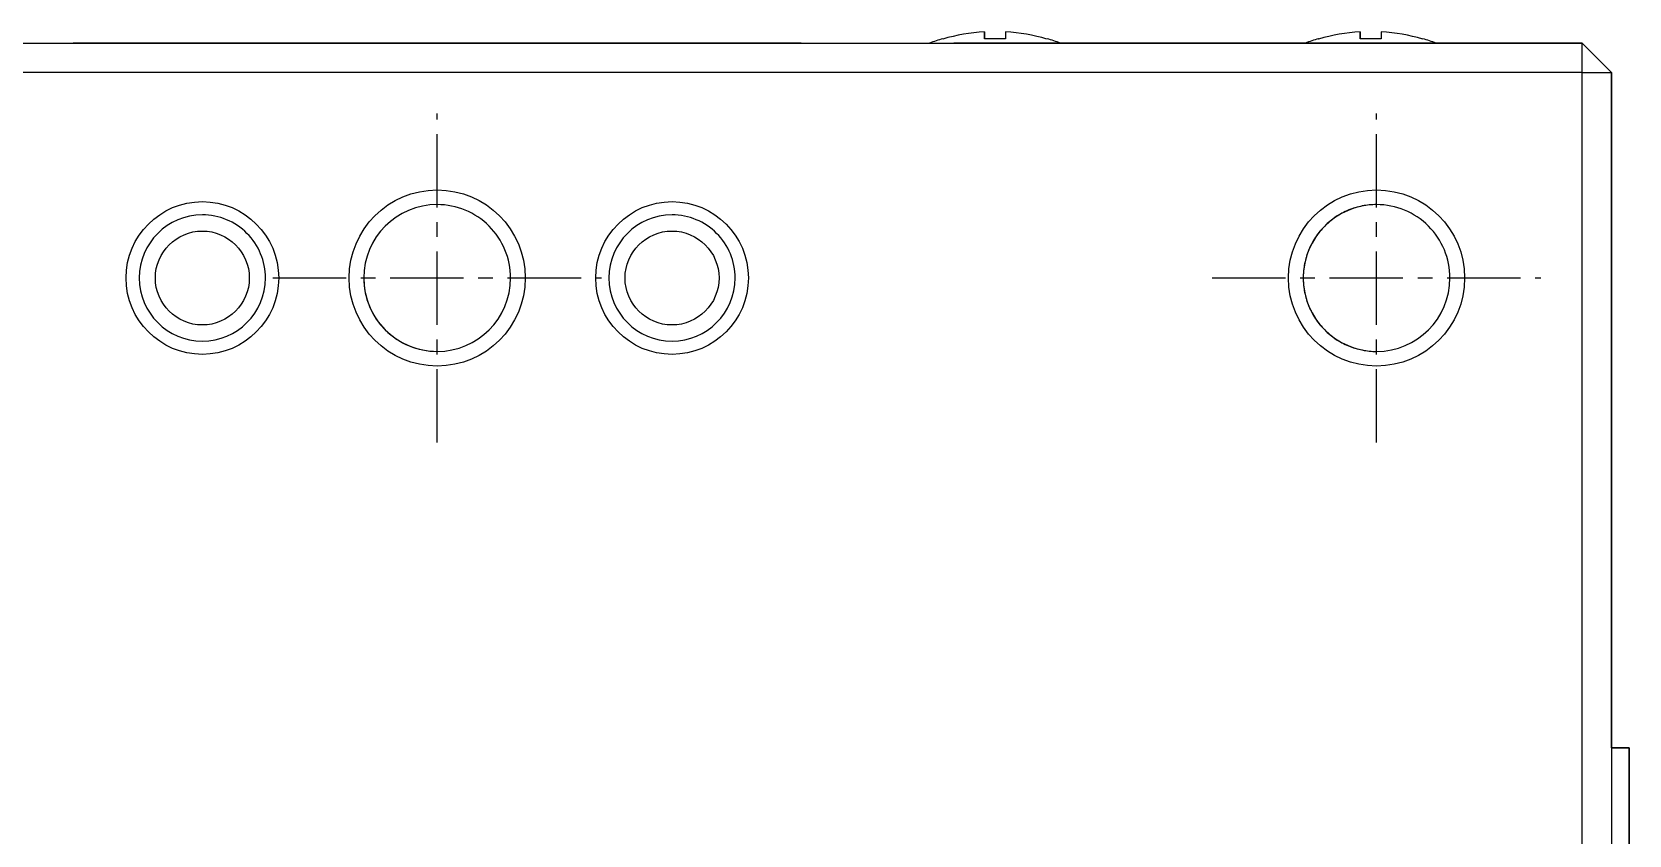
# Model space of a CAD drawing. Extents: x 93 to 296, y 41 to 278.
# Drawn here: x 126.63 to 153.83, y 149.36 to 163.04 of the extents above; entities that cross this region are included whole.
import ezdxf

# ---------------------------------------------------------------- set-up
doc = ezdxf.new("R2010")
doc.units = 0
doc.linetypes.add('CENTER', pattern=[2, 1.25, -0.25, 0.25, -0.25])
doc.layers.get('0').update_dxf_attribs({"linetype": 'CONTINUOUS'})
doc.layers.add('CENTER', color=1, linetype='CENTER')

msp = doc.modelspace()

# ---------------------------------------------------------------- linework, layer by layer
at = {"color": 7, "linetype": 'CONTINUOUS'}
for p, q in [((142.848, 163.039), (142.848, 162.919)), ((142.848, 162.919), (142.848, 163.039)), ((142.848, 163.039), (142.848, 162.919)), ((143.208, 163.039), (143.208, 162.919)), ((149.248, 163.039), (149.248, 162.919)), ((149.248, 162.919), (149.248, 163.039)), ((149.248, 163.039), (149.248, 162.919)), ((149.608, 163.039), (149.608, 162.919)), ((114.028, 162.849), (153.028, 162.849)), ((139.728, 162.849), (127.328, 162.849)), ((142.142, 162.919), (142.14, 162.923)), ((142.14, 162.923), (142.142, 162.919)), ((146.728, 162.849), (142.328, 162.849)), ((143.917, 162.923), (143.915, 162.919)), ((149.428, 162.849), (146.728, 162.849)), ((148.542, 162.919), (148.54, 162.923)), ((148.54, 162.923), (148.542, 162.919)), ((152.178, 162.849), (149.428, 162.849)), ((150.317, 162.923), (150.315, 162.919)), ((152.59, 162.849), (152.178, 162.849)), ((153.028, 162.849), (152.59, 162.849)), ((153.028, 162.849), (153.278, 162.599)), ((153.028, 162.849), (153.528, 162.349)), ((153.528, 162.349), (153.028, 162.849)), ((153.028, 162.349), (153.028, 162.849)), ((153.028, 162.849), (153.028, 162.849)), ((153.278, 162.599), (153.528, 162.349)), ((153.028, 162.349), (114.028, 162.349)), ((153.028, 123.349), (153.028, 162.349)), ((153.028, 162.349), (153.528, 162.349)), ((153.528, 162.349), (153.528, 123.349)), ((153.528, 150.849), (153.528, 162.349)), ((153.528, 150.849), (153.528, 162.349)), ((153.528, 162.349), (153.528, 162.349)), ((153.528, 161.849), (153.529, 161.849)), ((153.529, 161.05), (153.529, 161.849)), ((153.529, 150.849), (153.529, 161.05)), ((153.528, 157.599), (153.528, 160.099)), ((153.528, 160.099), (153.528, 157.599)), ((153.528, 152.774), (153.528, 154.924)), ((153.528, 154.924), (153.528, 152.774)), ((153.528, 150.849), (153.528, 150.849)), ((153.828, 150.849), (153.528, 150.849)), ((153.528, 150.849), (153.828, 150.849)), ((153.828, 148.849), (153.828, 150.849)), ((153.828, 150.849), (153.828, 148.849)), ((153.828, 150.849), (153.828, 150.849))]:
    msp.add_line(p, q, dxfattribs=at)
for points in [[(143.208, 162.919, 0), (143.205, 162.919, 0), (143.203, 162.919, 0), (143.2, 162.919, 0), (143.197, 162.919, 0), (143.194, 162.919, 0), (143.191, 162.919, 0), (143.189, 162.919, 0), (143.186, 162.92, 0), (143.183, 162.92, 0), (143.18, 162.92, 0), (143.177, 162.92, 0), (143.175, 162.92, 0), (143.172, 162.92, 0), (143.169, 162.92, 0), (143.166, 162.92, 0), (143.163, 162.921, 0), (143.16, 162.921, 0), (143.158, 162.921, 0), (143.155, 162.921, 0), (143.152, 162.921, 0), (143.149, 162.921, 0), (143.146, 162.921, 0), (143.144, 162.921, 0), (143.141, 162.921, 0), (143.138, 162.921, 0), (143.135, 162.921, 0), (143.132, 162.922, 0), (143.13, 162.922, 0), (143.127, 162.922, 0), (143.124, 162.922, 0), (143.121, 162.922, 0), (143.118, 162.922, 0), (143.116, 162.922, 0), (143.113, 162.922, 0), (143.11, 162.922, 0), (143.107, 162.922, 0), (143.104, 162.922, 0), (143.101, 162.922, 0), (143.099, 162.922, 0), (143.096, 162.922, 0), (143.093, 162.923, 0), (143.09, 162.923, 0), (143.087, 162.923, 0), (143.085, 162.923, 0), (143.082, 162.923, 0), (143.079, 162.923, 0), (143.076, 162.923, 0), (143.073, 162.923, 0), (143.07, 162.923, 0), (143.068, 162.923, 0), (143.065, 162.923, 0), (143.062, 162.923, 0), (143.059, 162.923, 0), (143.056, 162.923, 0), (143.054, 162.923, 0), (143.051, 162.923, 0), (143.048, 162.923, 0), (143.045, 162.923, 0), (143.042, 162.923, 0), (143.04, 162.923, 0), (143.037, 162.923, 0), (143.034, 162.923, 0), (143.031, 162.923, 0), (143.028, 162.923, 0), (143.025, 162.923, 0), (143.023, 162.923, 0), (143.02, 162.923, 0), (143.017, 162.923, 0), (143.014, 162.923, 0), (143.011, 162.923, 0), (143.009, 162.923, 0), (143.006, 162.923, 0), (143.003, 162.923, 0), (143, 162.923, 0), (142.997, 162.923, 0), (142.995, 162.923, 0), (142.992, 162.923, 0), (142.989, 162.923, 0), (142.986, 162.923, 0), (142.983, 162.923, 0), (142.98, 162.923, 0), (142.978, 162.923, 0), (142.975, 162.923, 0), (142.972, 162.923, 0), (142.969, 162.923, 0), (142.966, 162.923, 0), (142.964, 162.923, 0), (142.961, 162.922, 0), (142.958, 162.922, 0), (142.955, 162.922, 0), (142.952, 162.922, 0), (142.949, 162.922, 0), (142.947, 162.922, 0), (142.944, 162.922, 0), (142.941, 162.922, 0), (142.938, 162.922, 0), (142.935, 162.922, 0), (142.933, 162.922, 0), (142.93, 162.922, 0), (142.927, 162.922, 0), (142.924, 162.922, 0), (142.921, 162.921, 0), (142.919, 162.921, 0), (142.916, 162.921, 0), (142.913, 162.921, 0), (142.91, 162.921, 0), (142.907, 162.921, 0), (142.904, 162.921, 0), (142.902, 162.921, 0), (142.899, 162.921, 0), (142.896, 162.921, 0), (142.893, 162.921, 0), (142.89, 162.92, 0), (142.888, 162.92, 0), (142.885, 162.92, 0), (142.882, 162.92, 0), (142.879, 162.92, 0), (142.876, 162.92, 0), (142.874, 162.92, 0), (142.871, 162.92, 0), (142.868, 162.919, 0), (142.865, 162.919, 0), (142.862, 162.919, 0), (142.86, 162.919, 0), (142.857, 162.919, 0), (142.854, 162.919, 0), (142.851, 162.919, 0), (142.848, 162.919, 0)], [(149.608, 162.919, 0), (149.605, 162.919, 0), (149.603, 162.919, 0), (149.6, 162.919, 0), (149.597, 162.919, 0), (149.594, 162.919, 0), (149.591, 162.919, 0), (149.589, 162.919, 0), (149.586, 162.92, 0), (149.583, 162.92, 0), (149.58, 162.92, 0), (149.577, 162.92, 0), (149.575, 162.92, 0), (149.572, 162.92, 0), (149.569, 162.92, 0), (149.566, 162.92, 0), (149.563, 162.921, 0), (149.56, 162.921, 0), (149.558, 162.921, 0), (149.555, 162.921, 0), (149.552, 162.921, 0), (149.549, 162.921, 0), (149.546, 162.921, 0), (149.544, 162.921, 0), (149.541, 162.921, 0), (149.538, 162.921, 0), (149.535, 162.921, 0), (149.532, 162.922, 0), (149.53, 162.922, 0), (149.527, 162.922, 0), (149.524, 162.922, 0), (149.521, 162.922, 0), (149.518, 162.922, 0), (149.516, 162.922, 0), (149.513, 162.922, 0), (149.51, 162.922, 0), (149.507, 162.922, 0), (149.504, 162.922, 0), (149.501, 162.922, 0), (149.499, 162.922, 0), (149.496, 162.922, 0), (149.493, 162.923, 0), (149.49, 162.923, 0), (149.487, 162.923, 0), (149.485, 162.923, 0), (149.482, 162.923, 0), (149.479, 162.923, 0), (149.476, 162.923, 0), (149.473, 162.923, 0), (149.47, 162.923, 0), (149.468, 162.923, 0), (149.465, 162.923, 0), (149.462, 162.923, 0), (149.459, 162.923, 0), (149.456, 162.923, 0), (149.454, 162.923, 0), (149.451, 162.923, 0), (149.448, 162.923, 0), (149.445, 162.923, 0), (149.442, 162.923, 0), (149.44, 162.923, 0), (149.437, 162.923, 0), (149.434, 162.923, 0), (149.431, 162.923, 0), (149.428, 162.923, 0), (149.425, 162.923, 0), (149.423, 162.923, 0), (149.42, 162.923, 0), (149.417, 162.923, 0), (149.414, 162.923, 0), (149.411, 162.923, 0), (149.409, 162.923, 0), (149.406, 162.923, 0), (149.403, 162.923, 0), (149.4, 162.923, 0), (149.397, 162.923, 0), (149.395, 162.923, 0), (149.392, 162.923, 0), (149.389, 162.923, 0), (149.386, 162.923, 0), (149.383, 162.923, 0), (149.38, 162.923, 0), (149.378, 162.923, 0), (149.375, 162.923, 0), (149.372, 162.923, 0), (149.369, 162.923, 0), (149.366, 162.923, 0), (149.364, 162.923, 0), (149.361, 162.922, 0), (149.358, 162.922, 0), (149.355, 162.922, 0), (149.352, 162.922, 0), (149.349, 162.922, 0), (149.347, 162.922, 0), (149.344, 162.922, 0), (149.341, 162.922, 0), (149.338, 162.922, 0), (149.335, 162.922, 0), (149.333, 162.922, 0), (149.33, 162.922, 0), (149.327, 162.922, 0), (149.324, 162.922, 0), (149.321, 162.921, 0), (149.319, 162.921, 0), (149.316, 162.921, 0), (149.313, 162.921, 0), (149.31, 162.921, 0), (149.307, 162.921, 0), (149.304, 162.921, 0), (149.302, 162.921, 0), (149.299, 162.921, 0), (149.296, 162.921, 0), (149.293, 162.921, 0), (149.29, 162.92, 0), (149.288, 162.92, 0), (149.285, 162.92, 0), (149.282, 162.92, 0), (149.279, 162.92, 0), (149.276, 162.92, 0), (149.274, 162.92, 0), (149.271, 162.92, 0), (149.268, 162.919, 0), (149.265, 162.919, 0), (149.262, 162.919, 0), (149.26, 162.919, 0), (149.257, 162.919, 0), (149.254, 162.919, 0), (149.251, 162.919, 0), (149.248, 162.919, 0)], [(149.528, 160.099, 0), (149.498, 160.099, 0), (149.467, 160.097, 0), (149.436, 160.096, 0), (149.406, 160.093, 0), (149.375, 160.09, 0), (149.345, 160.085, 0), (149.315, 160.081, 0), (149.284, 160.075, 0), (149.254, 160.069, 0), (149.225, 160.062, 0), (149.195, 160.054, 0), (149.165, 160.045, 0), (149.136, 160.036, 0), (149.107, 160.026, 0), (149.078, 160.015, 0), (149.05, 160.004, 0), (149.022, 159.992, 0), (148.994, 159.979, 0), (148.966, 159.966, 0), (148.939, 159.951, 0), (148.912, 159.937, 0), (148.886, 159.921, 0), (148.859, 159.905, 0), (148.834, 159.888, 0), (148.808, 159.871, 0), (148.784, 159.853, 0), (148.759, 159.834, 0), (148.735, 159.815, 0), (148.712, 159.795, 0), (148.689, 159.775, 0), (148.666, 159.754, 0), (148.644, 159.733, 0), (148.623, 159.711, 0), (148.602, 159.688, 0), (148.582, 159.665, 0), (148.562, 159.642, 0), (148.543, 159.618, 0), (148.524, 159.594, 0), (148.506, 159.569, 0), (148.489, 159.543, 0), (148.472, 159.518, 0), (148.456, 159.492, 0), (148.441, 159.465, 0), (148.426, 159.438, 0), (148.412, 159.411, 0), (148.398, 159.383, 0), (148.385, 159.356, 0), (148.373, 159.327, 0), (148.362, 159.299, 0), (148.351, 159.27, 0), (148.341, 159.241, 0), (148.332, 159.212, 0), (148.323, 159.182, 0), (148.316, 159.153, 0), (148.309, 159.123, 0), (148.302, 159.093, 0), (148.297, 159.063, 0), (148.292, 159.032, 0), (148.288, 159.002, 0), (148.284, 158.972, 0), (148.282, 158.941, 0), (148.28, 158.91, 0), (148.279, 158.88, 0), (148.278, 158.849, 0), (148.279, 158.818, 0), (148.28, 158.788, 0), (148.282, 158.757, 0), (148.284, 158.726, 0), (148.288, 158.696, 0), (148.292, 158.666, 0), (148.297, 158.635, 0), (148.302, 158.605, 0), (148.309, 158.575, 0), (148.316, 158.545, 0), (148.323, 158.516, 0), (148.332, 158.486, 0), (148.341, 158.457, 0), (148.351, 158.428, 0), (148.362, 158.399, 0), (148.373, 158.371, 0), (148.385, 158.342, 0), (148.398, 158.315, 0), (148.412, 158.287, 0), (148.426, 158.26, 0), (148.441, 158.233, 0), (148.456, 158.206, 0), (148.472, 158.18, 0), (148.489, 158.155, 0), (148.506, 158.129, 0), (148.524, 158.104, 0), (148.543, 158.08, 0), (148.562, 158.056, 0), (148.582, 158.033, 0), (148.602, 158.01, 0), (148.623, 157.987, 0), (148.644, 157.965, 0), (148.666, 157.944, 0), (148.689, 157.923, 0), (148.712, 157.902, 0), (148.735, 157.883, 0), (148.759, 157.864, 0), (148.784, 157.845, 0), (148.808, 157.827, 0), (148.834, 157.81, 0), (148.859, 157.793, 0), (148.886, 157.777, 0), (148.912, 157.761, 0), (148.939, 157.747, 0), (148.966, 157.732, 0), (148.994, 157.719, 0), (149.022, 157.706, 0), (149.05, 157.694, 0), (149.078, 157.683, 0), (149.107, 157.672, 0), (149.136, 157.662, 0), (149.165, 157.653, 0), (149.195, 157.644, 0), (149.225, 157.636, 0), (149.254, 157.629, 0), (149.284, 157.623, 0), (149.315, 157.617, 0), (149.345, 157.613, 0), (149.375, 157.608, 0), (149.406, 157.605, 0), (149.436, 157.602, 0), (149.467, 157.6, 0), (149.498, 157.599, 0), (149.528, 157.599, 0)], [(149.097, 160.022, 0), (149.096, 160.022, 0), (149.096, 160.022, 0), (149.095, 160.022, 0), (149.095, 160.021, 0), (149.094, 160.021, 0), (149.094, 160.021, 0), (149.093, 160.021, 0), (149.092, 160.021, 0), (149.092, 160.02, 0), (149.091, 160.02, 0), (149.091, 160.02, 0), (149.09, 160.02, 0), (149.09, 160.02, 0), (149.089, 160.019, 0), (149.089, 160.019, 0), (149.088, 160.019, 0), (149.088, 160.019, 0), (149.087, 160.019, 0), (149.087, 160.018, 0), (149.086, 160.018, 0), (149.085, 160.018, 0), (149.085, 160.018, 0), (149.084, 160.018, 0), (149.084, 160.017, 0), (149.083, 160.017, 0), (149.083, 160.017, 0), (149.082, 160.017, 0), (149.082, 160.016, 0), (149.081, 160.016, 0), (149.081, 160.016, 0), (149.08, 160.016, 0), (149.08, 160.016, 0), (149.079, 160.015, 0), (149.078, 160.015, 0), (149.078, 160.015, 0), (149.077, 160.015, 0), (149.077, 160.015, 0), (149.076, 160.014, 0), (149.076, 160.014, 0), (149.075, 160.014, 0), (149.075, 160.014, 0), (149.074, 160.014, 0), (149.074, 160.013, 0), (149.073, 160.013, 0), (149.073, 160.013, 0), (149.072, 160.013, 0), (149.071, 160.013, 0), (149.071, 160.012, 0), (149.07, 160.012, 0), (149.07, 160.012, 0), (149.069, 160.012, 0), (149.069, 160.011, 0), (149.068, 160.011, 0), (149.068, 160.011, 0), (149.067, 160.011, 0), (149.067, 160.011, 0), (149.066, 160.01, 0), (149.066, 160.01, 0), (149.065, 160.01, 0), (149.064, 160.01, 0), (149.064, 160.01, 0), (149.063, 160.009, 0), (149.063, 160.009, 0), (149.062, 160.009, 0), (149.062, 160.009, 0), (149.061, 160.008, 0), (149.061, 160.008, 0), (149.06, 160.008, 0), (149.06, 160.008, 0), (149.059, 160.008, 0), (149.059, 160.007, 0), (149.058, 160.007, 0), (149.058, 160.007, 0), (149.057, 160.007, 0), (149.056, 160.007, 0), (149.056, 160.006, 0), (149.055, 160.006, 0), (149.055, 160.006, 0), (149.054, 160.006, 0), (149.054, 160.005, 0), (149.053, 160.005, 0), (149.053, 160.005, 0), (149.052, 160.005, 0), (149.052, 160.005, 0), (149.051, 160.004, 0), (149.051, 160.004, 0), (149.05, 160.004, 0), (149.049, 160.004, 0), (149.049, 160.003, 0), (149.048, 160.003, 0), (149.048, 160.003, 0), (149.047, 160.003, 0), (149.047, 160.003, 0), (149.046, 160.002, 0), (149.046, 160.002, 0), (149.045, 160.002, 0), (149.045, 160.002, 0), (149.044, 160.001, 0), (149.044, 160.001, 0), (149.043, 160.001, 0), (149.043, 160.001, 0), (149.042, 160.001, 0), (149.042, 160, 0), (149.041, 160, 0), (149.04, 160, 0), (149.04, 160, 0), (149.039, 159.999, 0), (149.039, 159.999, 0), (149.038, 159.999, 0), (149.038, 159.999, 0), (149.037, 159.999, 0), (149.037, 159.998, 0), (149.036, 159.998, 0), (149.036, 159.998, 0), (149.035, 159.998, 0), (149.035, 159.997, 0), (149.034, 159.997, 0), (149.034, 159.997, 0), (149.033, 159.997, 0), (149.032, 159.996, 0), (149.032, 159.996, 0), (149.031, 159.996, 0), (149.031, 159.996, 0), (149.03, 159.996, 0), (149.03, 159.995, 0), (149.029, 159.995, 0), (149.029, 159.995, 0), (149.028, 159.995, 0)]]:
    msp.add_polyline3d(points, dxfattribs=at)
at = {"color": 3, "linetype": 'CONTINUOUS'}
for centre, radius in [((133.528, 158.849), 1.5), ((149.528, 158.849), 1.5), ((129.528, 158.849), 1.3), ((137.528, 158.849), 1.3)]:
    msp.add_circle(centre, radius, dxfattribs=at)
at = {"color": 7, "linetype": 'CONTINUOUS'}
for centre in [(129.528, 158.849), (137.528, 158.849)]:
    msp.add_circle(centre, 0.8, dxfattribs=at)
for centre, radius, start, end in [((143.028, 159.849), 3.195, 93.2297, 106.1067), ((143.028, 159.849), 3.195, 73.8933, 86.7703), ((149.428, 159.849), 3.195, 93.2297, 106.1067), ((149.428, 159.849), 3.195, 73.8933, 86.7703), ((143.028, 159.849), 3.2, 106.1225, 110.3641), ((143.028, 159.849), 3.2, 69.6359, 73.8775), ((149.428, 159.849), 3.2, 106.1225, 110.3641), ((149.428, 159.849), 3.2, 69.6359, 73.8775), ((133.528, 158.849), 1.25, 90.0002, 270.0002), ((133.528, 158.849), 1.25, 90.0002, 180), ((133.528, 158.849), 1.25, 0, 90.0002), ((149.528, 158.849), 1.25, 90.0002, 270.0002), ((149.528, 158.849), 1.25, 0, 90.0002), ((129.528, 158.849), 1.075, 90.0002, 270.0002), ((129.528, 158.849), 1.075, 0, 90.0002), ((137.528, 158.849), 1.075, 90.0002, 270.0002), ((137.528, 158.849), 1.075, 0, 90.0002), ((129.528, 158.849), 1.075, 270.0002, 0), ((133.528, 158.849), 1.25, 180, 270.0002), ((133.528, 158.849), 1.25, 270.0002, 0), ((137.528, 158.849), 1.075, 270.0002, 0), ((149.528, 158.849), 1.25, 270.0002, 0)]:
    msp.add_arc(centre, radius, start, end, dxfattribs=at)
at = {"layer": 'CENTER', "color": 1, "linetype": 'CENTER'}
for p, q in [((133.528, 156.049), (133.528, 161.649)), ((149.528, 156.049), (149.528, 161.649)), ((130.728, 158.849), (136.328, 158.849)), ((146.728, 158.849), (152.328, 158.849))]:
    msp.add_line(p, q, dxfattribs=at)

doc.saveas('drawing.dxf')
